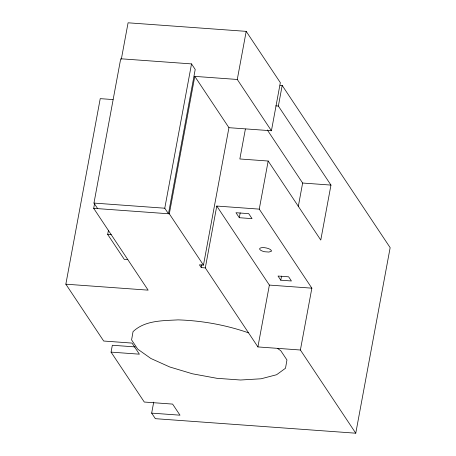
<?xml version="1.0" encoding="UTF-8"?>
<svg xmlns="http://www.w3.org/2000/svg" width="456" height="456" viewBox="0 0 456 456"><rect width="100%" height="100%" fill="white"/><g stroke="black" fill="none" stroke-linecap="round" stroke-linejoin="round"><path stroke-width="0.68" d="M135.267 346.913L112.336 345.249L111.064 352.123L139.388 354.175L132.006 343.083L103.683 341.031L65.846 284.185L100.234 98.644L113.002 99.568M97.652 208.626L93.964 203.08L120.709 58.773L191.526 63.903L195.214 69.449L168.469 213.761L164.776 208.215L191.526 63.903M65.846 284.185L148.132 290.147L93.691 208.341L94.597 203.439M121.33 59.206L128.079 22.8L246.194 31.361L280.337 82.661L271.423 130.764L228.935 127.686L194.792 76.386L237.28 79.464L271.423 130.764M127.834 259.641L124.294 259.384L107.679 234.43L108.46 230.223M153.706 402.141L151.666 413.13L155.359 418.676L355.765 433.2L300.396 350.008L257.908 346.93L205.308 267.894L201.273 267.604L199.426 264.833L203.461 265.124L169.319 213.824L194.792 76.386M201.273 267.604L201.791 264.805M237.28 79.464L246.194 31.361M203.461 265.124L228.935 127.686M205.308 267.894L216.771 206.049L259.259 209.127L311.858 288.163L300.396 350.008M245.396 129.048L239.85 158.973L268.174 161.025L320.773 240.055L330.965 185.085L278.365 106.049L282.184 85.437L280.07 85.283M239.292 217.711L235.969 212.718L248.714 213.642L252.037 218.635L239.292 217.711L240.181 212.901M259.259 209.127L268.174 161.025M257.908 346.93L269.371 285.08L216.771 206.049M280.793 280.206L278.029 276.051L288.648 276.82L291.418 280.981L280.793 280.206L281.557 276.085M298.252 206.688L302.636 183.033L267.313 129.949M355.765 433.2L390.154 247.659L282.184 85.437M275.777 105.866L278.365 106.049M302.636 183.033L330.965 185.085M93.964 203.08L164.776 208.215M93.691 208.341L169.319 213.824M107.679 234.43L111.224 234.686M269.371 285.08L311.858 288.163M151.666 413.13L179.995 415.182L172.613 404.09L144.284 402.038L111.064 352.123M248.526 332.829C225.811 324.98 202.031 320.625 178.011 319.878C162.615 320.767 144.991 320.255 133.038 331.637L131.59 339.914L137.752 349.165L150.907 358.496L169.78 366.989L192.517 373.812L216.896 378.303L240.529 380.013L261.1 378.782L276.598 374.729L285.502 368.248L286.949 359.978L280.788 350.721L277.43 348.344M271.274 251.091L269.006 252.065L264.674 251.752A5.945 2.012 10.5 0 1 259.675 248.634A5.945 2.012 10.5 0 1 266.281 247.967A5.945 2.012 10.5 0 1 271.274 251.091"/></g></svg>
